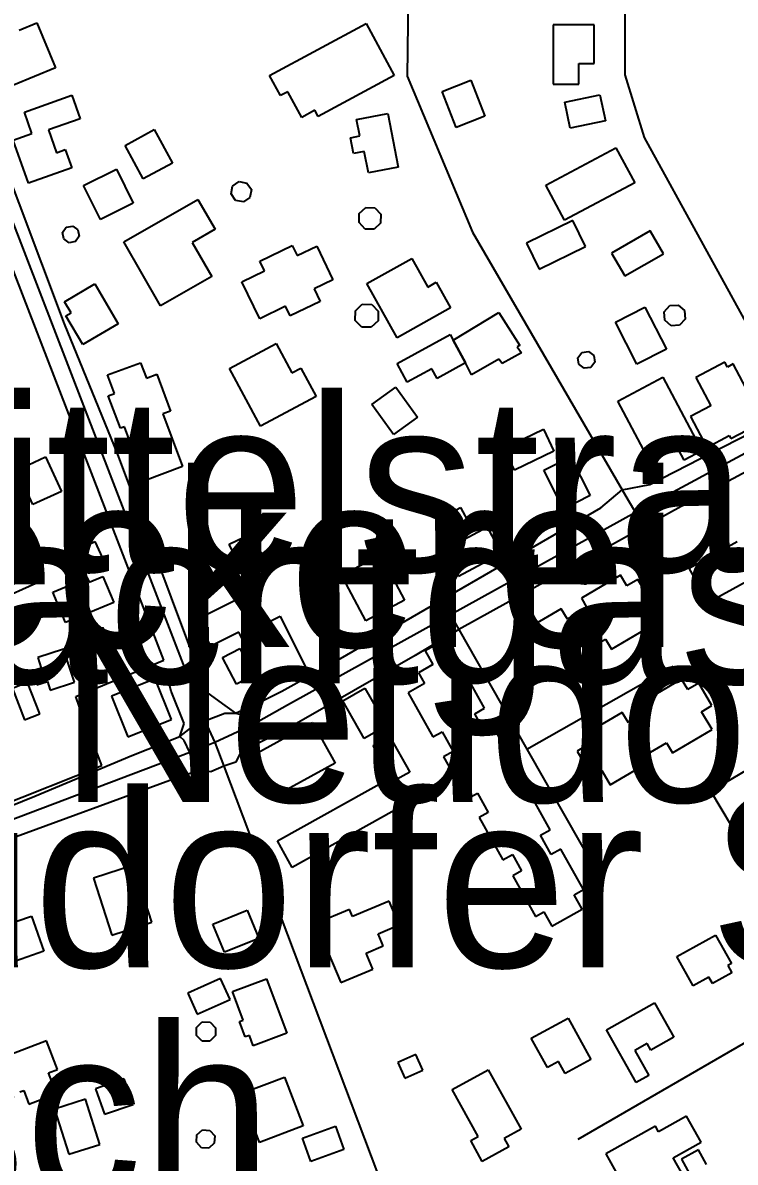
# Model space of a CAD drawing. Extents: x -3657 to 4700, y -7332 to 8131.
# Drawn here: x 1614.1 to 1790.9, y 2788.6 to 3071.5 of the extents above; entities that cross this region are included whole.
import ezdxf

# ---------------------------------------------------------------- set-up
doc = ezdxf.new("R2010")
doc.units = 0
for name, color, linetype in [('OSM_BUILDING_APARTMENTS', 9, 'CONTINUOUS'), ('OSM_BUILDING_DETACHED', 9, 'CONTINUOUS'), ('OSM_BUILDING_GARAGE', 9, 'CONTINUOUS'), ('OSM_BUILDING_HOUSE', 9, 'CONTINUOUS'), ('OSM_BUILDING_SHED', 9, 'CONTINUOUS'), ('OSM_BUILDING_TERRACE', 9, 'CONTINUOUS'), ('OSM_BUILDING_YES', 9, 'CONTINUOUS'), ('OSM_HIGHWAY_FOOTWAY', 8, 'CONTINUOUS'), ('OSM_HIGHWAY_RESIDENTIAL', 8, 'CONTINUOUS'), ('OSM_HIGHWAY_TERTIARY', 8, 'CONTINUOUS'), ('OSM_LABELS', 8, 'CONTINUOUS'), ('OSM_LEISURE_GARDEN', 3, 'CONTINUOUS'), ('OSM_LEISURE_SWIMMING_POOL', 3, 'CONTINUOUS')]:
    doc.layers.add(name, color=color, linetype=linetype)

msp = doc.modelspace()

# ---------------------------------------------------------------- linework, layer by layer
at = {"layer": 'OSM_BUILDING_APARTMENTS'}
for p, q in [((1671.397839, 2889.727527), (1686.028265, 2897.76692)), ((1686.028265, 2897.76692), (1691.602844, 2887.625943)), ((1784.868965, 2880.709618), (1809.427451, 2895.220556)), ((1676.964833, 2879.586549), (1671.397839, 2889.727527)), ((1691.602844, 2887.625943), (1676.964833, 2879.586549)), ((1789.996061, 2872.047533), (1784.868965, 2880.709618)), ((1802.093277, 2879.197367), (1789.996061, 2872.047533))]:
    msp.add_line(p, q, dxfattribs=at)
at = {"layer": 'OSM_BUILDING_DETACHED'}
for p, q in [((1705.050094, 2853.355666), (1695.941156, 2849.5528)), ((1707.515044, 2847.473455), (1705.050094, 2853.355666)), ((1695.197878, 2851.320799), (1686.862555, 2847.840398)), ((1695.941156, 2849.5528), (1695.197878, 2851.320799)), ((1686.862555, 2847.840398), (1693.005969, 2833.162668)), ((1702.312103, 2845.294034), (1707.515044, 2847.473455)), ((1703.578708, 2842.269532), (1702.312103, 2845.294034)), ((1699.338994, 2840.501533), (1703.578708, 2842.269532)), ((1701.007576, 2836.509635), (1699.338994, 2840.501533)), ((1693.005969, 2833.162668), (1701.007576, 2836.509635))]:
    msp.add_line(p, q, dxfattribs=at)
at = {"layer": 'OSM_BUILDING_GARAGE'}
for p, q in [((1693.506544, 2903.093157), (1699.012863, 2906.239973)), ((1699.012863, 2906.239973), (1704.359908, 2896.88848)), ((1698.853589, 2893.741664), (1693.506544, 2903.093157)), ((1704.359908, 2896.88848), (1698.853589, 2893.741664)), ((1701.098589, 2892.07374), (1705.133523, 2894.330997)), ((1705.550668, 2884.112183), (1701.098589, 2892.07374)), ((1705.133523, 2894.330997), (1710.124098, 2885.413164)), ((1706.081581, 2883.155907), (1705.550668, 2884.112183)), ((1710.124098, 2885.413164), (1706.081581, 2883.155907))]:
    msp.add_line(p, q, dxfattribs=at)
at = {"layer": 'OSM_BUILDING_HOUSE'}
for p, q in [((1720.909202, 2992.682909), (1732.285895, 2999.576995)), ((1732.285895, 2999.576995), (1737.466082, 2991.34857)), ((1724.003663, 2987.023088), (1720.909202, 2992.682909)), ((1737.466082, 2991.34857), (1736.791065, 2991.048344)), ((1736.791065, 2991.048344), (1737.852889, 2989.569451)), ((1732.255557, 2987.957125), (1725.452295, 2984.087541)), ((1733.105016, 2986.923012), (1732.255557, 2987.957125)), ((1737.852889, 2989.569451), (1733.105016, 2986.923012)), ((1725.452295, 2984.087541), (1724.003663, 2987.023088))]:
    msp.add_line(p, q, dxfattribs=at)
at = {"layer": 'OSM_BUILDING_SHED'}
for p, q in [((1639.452087, 3041.052702), (1646.718001, 3045.000122)), ((1646.718001, 3045.000122), (1651.245925, 3036.671622)), ((1643.980011, 3032.724202), (1639.452087, 3041.052702)), ((1651.245925, 3036.671622), (1643.980011, 3032.724202)), ((1711.678913, 2815.327001), (1707.158574, 2813.314373)), ((1713.40817, 2811.446298), (1711.678913, 2815.327001)), ((1707.158574, 2813.314373), (1708.887831, 2809.43367)), ((1708.887831, 2809.43367), (1713.40817, 2811.446298))]:
    msp.add_line(p, q, dxfattribs=at)
at = {"layer": 'OSM_BUILDING_TERRACE'}
for p, q in [((1762.472051, 2934.294453), (1752.748771, 2928.601273)), ((1764.004112, 2931.681373), (1762.472051, 2934.294453)), ((1766.764856, 2933.293699), (1764.004112, 2931.681373)), ((1770.041343, 2927.722833), (1766.764856, 2933.293699)), ((1752.748771, 2928.601273), (1754.136728, 2926.232821)), ((1747.76578, 2925.988192), (1737.996994, 2920.272773)), ((1749.290257, 2923.386231), (1747.76578, 2925.988192)), ((1754.136728, 2926.232821), (1749.290257, 2923.386231)), ((1767.447457, 2926.199463), (1770.041343, 2927.722833)), ((1770.056512, 2921.740546), (1767.447457, 2926.199463)), ((1737.996994, 2920.272773), (1739.309106, 2918.037755)), ((1760.196712, 2915.969529), (1770.056512, 2921.740546)), ((1719.32405, 2918.504774), (1713.96942, 2915.52475)), ((1721.515959, 2914.579593), (1719.32405, 2918.504774)), ((1739.309106, 2918.037755), (1736.533193, 2916.40319)), ((1753.803011, 2915.591467), (1758.725327, 2918.482535)), ((1758.725327, 2918.482535), (1760.196712, 2915.969529)), ((1713.96942, 2915.52475), (1715.880705, 2912.111065)), ((1718.40633, 2912.844952), (1721.515959, 2914.579593)), ((1736.533193, 2916.40319), (1740.211657, 2910.131796)), ((1754.811745, 2913.879065), (1753.803011, 2915.591467)), ((1715.880705, 2912.111065), (1712.308423, 2910.109557)), ((1719.627429, 2910.665531), (1718.40633, 2912.844952)), ((1722.562615, 2912.311216), (1719.627429, 2910.665531)), ((1728.728782, 2901.28068), (1722.562615, 2912.311216)), ((1740.211657, 2910.131796), (1742.706944, 2911.588449)), ((1742.706944, 2911.588449), (1744.800256, 2908.019092)), ((1744.800256, 2908.019092), (1754.811745, 2913.879065)), ((1712.308423, 2910.109557), (1713.825316, 2907.396401)), ((1713.825316, 2907.396401), (1709.737291, 2905.116905)), ((1777.610636, 2908.530589), (1767.887356, 2902.837409)), ((1779.142697, 2905.917508), (1777.610636, 2908.530589)), ((1781.903441, 2907.540954), (1779.142697, 2905.917508)), ((1785.179928, 2901.958969), (1781.903441, 2907.540954)), ((1709.737291, 2905.116905), (1715.850367, 2894.175324)), ((1726.301755, 2899.924101), (1728.728782, 2901.28068)), ((1762.904365, 2900.235447), (1753.135579, 2894.508909)), ((1764.428842, 2897.633486), (1762.904365, 2900.235447)), ((1769.275313, 2900.468957), (1764.428842, 2897.633486)), ((1767.887356, 2902.837409), (1769.275313, 2900.468957)), ((1782.586042, 2900.435598), (1785.179928, 2901.958969)), ((1785.195097, 2895.976682), (1782.586042, 2900.435598)), ((1728.721198, 2895.598619), (1726.301755, 2899.924101)), ((1715.850367, 2894.175324), (1718.156043, 2895.465185)), ((1718.156043, 2895.465185), (1720.909202, 2890.550369)), ((1730.844847, 2896.777285), (1728.721198, 2895.598619)), ((1736.700051, 2886.302723), (1730.844847, 2896.777285)), ((1775.342882, 2890.205665), (1785.195097, 2895.976682)), ((1754.447691, 2892.273891), (1751.671778, 2890.639325)), ((1753.135579, 2894.508909), (1754.447691, 2892.273891)), ((1768.941596, 2889.838722), (1773.863912, 2892.71867)), ((1773.863912, 2892.71867), (1775.342882, 2890.205665)), ((1720.909202, 2890.550369), (1718.542851, 2889.22715)), ((1718.542851, 2889.22715), (1724.398055, 2878.752587)), ((1751.671778, 2890.639325), (1755.350242, 2884.367931)), ((1769.95033, 2888.12632), (1768.941596, 2889.838722)), ((1734.098581, 2884.857189), (1736.700051, 2886.302723)), ((1759.938841, 2882.255228), (1769.95033, 2888.12632)), ((1677.313719, 2868.344742), (1705.550668, 2884.112183)), ((1705.550668, 2884.112183), (1706.081581, 2883.155907)), ((1736.737973, 2880.131405), (1734.098581, 2884.857189)), ((1755.350242, 2884.367931), (1757.845529, 2885.824585)), ((1757.845529, 2885.824585), (1759.938841, 2882.255228)), ((1706.081581, 2883.155907), (1709.221548, 2877.529443)), ((1739.18017, 2881.499102), (1736.737973, 2880.131405)), ((1744.982283, 2871.124615), (1739.18017, 2881.499102)), ((1724.398055, 2878.752587), (1726.92368, 2880.164763)), ((1726.92368, 2880.164763), (1729.60858, 2875.361142)), ((1709.221548, 2877.529443), (1680.992182, 2861.773122)), ((1729.60858, 2875.361142), (1727.401501, 2874.126879)), ((1727.401501, 2874.126879), (1733.249121, 2863.652316)), ((1742.585593, 2869.790276), (1744.982283, 2871.124615)), ((1745.270492, 2864.975536), (1742.585593, 2869.790276)), ((1680.992182, 2861.773122), (1677.313719, 2868.344742)), ((1747.667182, 2866.309875), (1745.270492, 2864.975536)), ((1753.279684, 2856.268973), (1747.667182, 2866.309875)), ((1733.249121, 2863.652316), (1735.630642, 2864.975536)), ((1735.630642, 2864.975536), (1737.928734, 2860.872443)), ((1737.928734, 2860.872443), (1735.714071, 2859.63818)), ((1735.714071, 2859.63818), (1741.349326, 2849.5528)), ((1750.966423, 2854.979112), (1753.279684, 2856.268973)), ((1752.98389, 2851.376397), (1750.966423, 2854.979112)), ((1741.349326, 2849.5528), (1743.404715, 2850.709227)), ((1743.404715, 2850.709227), (1745.399428, 2847.13987)), ((1745.399428, 2847.13987), (1752.98389, 2851.376397)), ((1720.681669, 2806.5982), (1729.623749, 2811.535254)), ((1729.623749, 2811.535254), (1737.76946, 2796.779688)), ((1727.128461, 2794.922732), (1720.681669, 2806.5982)), ((1737.76946, 2796.779688), (1733.605591, 2794.477953)), ((1725.293021, 2793.910858), (1727.128461, 2794.922732)), ((1728.152363, 2788.740294), (1725.293021, 2793.910858)), ((1733.605591, 2794.477953), (1734.758429, 2792.387488)), ((1734.758429, 2792.387488), (1728.152363, 2788.740294))]:
    msp.add_line(p, q, dxfattribs=at)
at = {"layer": 'OSM_BUILDING_YES'}
for p, q in [((1613.187098, 3069.640918), (1617.59367, 3071.475634)), ((1617.59367, 3071.475634), (1622.23536, 3060.333903)), ((1675.32659, 3058.454708), (1699.308657, 3071.331081)), ((1699.308657, 3071.331081), (1706.256023, 3058.42135)), ((1745.771067, 3071.019735), (1745.771067, 3056.286407)), ((1755.949414, 3071.019735), (1745.771067, 3071.019735)), ((1755.949414, 3061.379135), (1755.949414, 3071.019735)), ((1622.23536, 3060.333903), (1611.806726, 3055.997301)), ((1752.088923, 3056.286407), (1752.088923, 3061.379135)), ((1752.088923, 3061.379135), (1755.949414, 3061.379135)), ((1678.049411, 3053.406459), (1675.32659, 3058.454708)), ((1706.256023, 3058.42135), (1687.370714, 3048.269253)), ((1718.163627, 3054.440572), (1725.270268, 3057.220445)), ((1725.270268, 3057.220445), (1728.75912, 3048.313731)), ((1745.771067, 3056.286407), (1752.088923, 3056.286407)), ((1614.484041, 3049.347844), (1626.277878, 3053.495415)), ((1626.277878, 3053.495415), (1628.333267, 3047.657681)), ((1679.892435, 3054.396094), (1678.049411, 3053.406459)), ((1683.320612, 3048.024624), (1679.892435, 3054.396094)), ((1721.65248, 3045.533858), (1718.163627, 3054.440572)), ((1748.630409, 3051.760774), (1757.367708, 3053.628849)), ((1757.367708, 3053.628849), (1758.74808, 3047.179543)), ((1750.010781, 3045.311468), (1748.630409, 3051.760774)), ((1616.357403, 3044.021607), (1614.484041, 3049.347844)), ((1628.333267, 3047.657681), (1620.445427, 3044.888927)), ((1686.566761, 3049.770385), (1683.320612, 3048.024624)), ((1687.370714, 3048.269253), (1686.566761, 3049.770385)), ((1696.942305, 3047.502008), (1704.723962, 3049.014259)), ((1697.731089, 3043.398915), (1696.942305, 3047.502008)), ((1704.723962, 3049.014259), (1707.302679, 3035.681987)), ((1728.75912, 3048.313731), (1721.65248, 3045.533858)), ((1620.445427, 3044.888927), (1622.424972, 3039.251345)), ((1758.74808, 3047.179543), (1750.010781, 3045.311468)), ((1611.692959, 3042.387042), (1616.357403, 3044.021607)), ((1615.454852, 3031.67897), (1611.692959, 3042.387042)), ((1695.402659, 3042.954136), (1697.731089, 3043.398915)), ((1696.161105, 3039.028955), (1695.402659, 3042.954136)), ((1622.424972, 3039.251345), (1624.609297, 3040.01859)), ((1624.609297, 3040.01859), (1626.209618, 3035.459598)), ((1698.83842, 3039.551571), (1696.161105, 3039.028955)), ((1699.869907, 3034.247573), (1698.83842, 3039.551571)), ((1743.928043, 3031.156354), (1761.334382, 3040.474489)), ((1761.334382, 3040.474489), (1765.998825, 3031.779046)), ((1626.209618, 3035.459598), (1615.454852, 3031.67897)), ((1629.13722, 3031.067398), (1637.305685, 3035.148252)), ((1637.305685, 3035.148252), (1641.507476, 3026.741915)), ((1707.302679, 3035.681987), (1699.869907, 3034.247573)), ((1633.339012, 3022.661062), (1629.13722, 3031.067398)), ((1748.592486, 3022.460911), (1743.928043, 3031.156354)), ((1765.998825, 3031.779046), (1748.592486, 3022.460911)), ((1639.163878, 3017.079076), (1657.571366, 3027.653714)), ((1657.571366, 3027.653714), (1661.841417, 3020.214773)), ((1641.507476, 3026.741915), (1633.339012, 3022.661062)), ((1750.602369, 3022.383074), (1739.11191, 3016.789969)), ((1753.742336, 3015.922649), (1750.602369, 3022.383074)), ((1661.841417, 3020.214773), (1656.107565, 3016.934523)), ((1769.851732, 3019.825591), (1760.272557, 3014.321442)), ((1773.120635, 3014.14353), (1769.851732, 3019.825591)), ((1648.303154, 3001.178202), (1639.163878, 3017.079076)), ((1656.107565, 3016.934523), (1660.976789, 3008.461469)), ((1739.11191, 3016.789969), (1742.259461, 3010.340664)), ((1672.884393, 3012.319933), (1680.95426, 3016.200636)), ((1680.95426, 3016.200636), (1682.167774, 3013.676511)), ((1682.167774, 3013.676511), (1687.036998, 3016.011605)), ((1687.036998, 3016.011605), (1691.064347, 3007.649746)), ((1742.259461, 3010.340664), (1753.742336, 3015.922649)), ((1760.272557, 3014.321442), (1763.549044, 3008.639381)), ((1763.549044, 3008.639381), (1773.120635, 3014.14353)), ((1674.059985, 3009.873645), (1672.884393, 3012.319933)), ((1699.483099, 3006.771307), (1710.624673, 3013.009342)), ((1710.624673, 3013.009342), (1714.6141, 3005.892867)), ((1660.976789, 3008.461469), (1648.303154, 3001.178202)), ((1668.485406, 3007.193847), (1674.059985, 3009.873645)), ((1624.412101, 3002.223434), (1631.951055, 3006.648992)), ((1631.951055, 3006.648992), (1637.745584, 2996.786002)), ((1672.899562, 2998.020266), (1668.485406, 3007.193847)), ((1691.064347, 3007.649746), (1686.422657, 3005.425848)), ((1686.422657, 3005.425848), (1687.92438, 3002.31239)), ((1707.029638, 2993.305601), (1699.483099, 3006.771307)), ((1714.6141, 3005.892867), (1716.714995, 3007.071533)), ((1716.714995, 3007.071533), (1720.272108, 3000.722302)), ((1626.04276, 2999.443561), (1624.412101, 3002.223434)), ((1687.92438, 3002.31239), (1680.476439, 2998.731913)), ((1624.776155, 2998.709674), (1626.04276, 2999.443561)), ((1679.331185, 3001.111485), (1672.899562, 2998.020266)), ((1680.476439, 2998.731913), (1679.331185, 3001.111485)), ((1720.272108, 3000.722302), (1707.029638, 2993.305601)), ((1761.205446, 2997.175184), (1768.524451, 3000.911334)), ((1768.524451, 3000.911334), (1773.863912, 2990.47013)), ((1628.947608, 2991.615438), (1624.776155, 2998.709674)), ((1637.745584, 2996.786002), (1628.947608, 2991.615438)), ((1766.544907, 2986.733981), (1761.205446, 2997.175184)), ((1707.014469, 2986.911893), (1720.143172, 2994.083965)), ((1720.143172, 2994.083965), (1720.909202, 2992.682909)), ((1665.413699, 2985.688748), (1676.957249, 2991.860067)), ((1676.957249, 2991.860067), (1680.870831, 2984.543441)), ((1720.909202, 2992.682909), (1724.003663, 2987.023088)), ((1773.863912, 2990.47013), (1766.544907, 2986.733981)), ((1635.136529, 2984.054183), (1643.327747, 2987.089804)), ((1643.327747, 2987.089804), (1644.746041, 2983.286938)), ((1673.111927, 2971.311244), (1665.413699, 2985.688748)), ((1680.870831, 2984.543441), (1683.115831, 2985.744346)), ((1683.115831, 2985.744346), (1686.900478, 2978.683468)), ((1709.540095, 2982.297303), (1707.014469, 2986.911893)), ((1715.584911, 2985.599792), (1709.540095, 2982.297303)), ((1716.919776, 2983.153504), (1715.584911, 2985.599792)), ((1724.003663, 2987.023088), (1716.919776, 2983.153504)), ((1788.380571, 2987.223238), (1781.144995, 2983.431491)), ((1789.010081, 2986.022333), (1788.380571, 2987.223238)), ((1790.443544, 2986.778459), (1789.010081, 2986.022333)), ((1797.944577, 2972.478791), (1790.443544, 2986.778459)), ((1636.865786, 2979.406235), (1635.136529, 2984.054183)), ((1644.746041, 2983.286938), (1647.370265, 2984.265453)), ((1647.370265, 2984.265453), (1650.783273, 2975.091872)), ((1761.804618, 2977.571519), (1772.999283, 2983.46485)), ((1772.999283, 2983.46485), (1782.623965, 2965.217762)), ((1781.144995, 2983.431491), (1784.861381, 2976.348375)), ((1700.711782, 2976.715318), (1706.695922, 2981.029681)), ((1706.695922, 2981.029681), (1712.088474, 2973.557382)), ((1635.303387, 2978.828021), (1636.865786, 2979.406235)), ((1638.291665, 2970.799748), (1635.303387, 2978.828021)), ((1686.900478, 2978.683468), (1673.111927, 2971.311244)), ((1706.111918, 2969.243019), (1700.711782, 2976.715318)), ((1768.903674, 2964.105813), (1761.804618, 2977.571519)), ((1650.783273, 2975.091872), (1648.834066, 2974.369105)), ((1648.834066, 2974.369105), (1653.695706, 2961.292582)), ((1784.861381, 2976.348375), (1779.832883, 2973.713055)), ((1639.315567, 2971.17781), (1638.291665, 2970.799748)), ((1644.290974, 2957.801061), (1639.315567, 2971.17781)), ((1712.088474, 2973.557382), (1706.111918, 2969.243019)), ((1779.832883, 2973.713055), (1783.860232, 2966.040605)), ((1789.844372, 2968.242264), (1797.944577, 2972.478791)), ((1733.5525, 2965.862693), (1743.313701, 2970.555119)), ((1743.313701, 2970.555119), (1745.915172, 2965.128806)), ((1783.860232, 2966.040605), (1789.465149, 2968.976151)), ((1789.465149, 2968.976151), (1789.844372, 2968.242264)), ((1736.15397, 2960.4475), (1733.5525, 2965.862693)), ((1775.722105, 2967.697409), (1768.903674, 2964.105813)), ((1778.24773, 2962.916027), (1775.722105, 2967.697409)), ((1612.656185, 2960.4475), (1619.70215, 2963.694392)), ((1619.70215, 2963.694392), (1623.653654, 2955.121263)), ((1745.915172, 2965.128806), (1736.15397, 2960.4475)), ((1743.404715, 2960.369664), (1750.048703, 2963.749989)), ((1750.048703, 2963.749989), (1754.948265, 2954.120509)), ((1782.623965, 2965.217762), (1778.24773, 2962.916027)), ((1616.60769, 2951.874371), (1612.656185, 2960.4475)), ((1653.695706, 2961.292582), (1644.290974, 2957.801061)), ((1748.304277, 2950.740183), (1743.404715, 2960.369664)), ((1623.653654, 2955.121263), (1616.60769, 2951.874371)), ((1754.948265, 2954.120509), (1748.304277, 2950.740183)), ((1717.496195, 2948.316134), (1722.70672, 2951.162724)), ((1722.70672, 2951.162724), (1725.088241, 2946.803883)), ((1719.8853, 2943.957292), (1717.496195, 2948.316134)), ((1725.088241, 2946.803883), (1719.8853, 2943.957292)), ((1729.434137, 2946.270147), (1722.319912, 2942.46728)), ((1732.892651, 2939.820841), (1729.434137, 2946.270147)), ((1623.168249, 2938.53098), (1631.928302, 2942.678551)), ((1631.928302, 2942.678551), (1634.294654, 2937.674779)), ((1665.269594, 2942.03362), (1670.882095, 2944.713418)), ((1670.882095, 2944.713418), (1674.067569, 2938.052842)), ((1721.660064, 2943.701544), (1718.102952, 2941.800111)), ((1722.319912, 2942.46728), (1721.660064, 2943.701544)), ((1779.491582, 2936.095811), (1791.467447, 2942.711909)), ((1613.839361, 2939.909797), (1617.275122, 2932.270706)), ((1668.455068, 2935.373044), (1665.269594, 2942.03362)), ((1718.102952, 2941.800111), (1722.228899, 2934.105422)), ((1722.228899, 2934.105422), (1732.892651, 2939.820841)), ((1625.542185, 2933.527208), (1623.168249, 2938.53098)), ((1634.294654, 2937.674779), (1625.542185, 2933.527208)), ((1674.067569, 2938.052842), (1668.455068, 2935.373044)), ((1684.079058, 2935.01722), (1690.791306, 2938.653294)), ((1690.791306, 2938.653294), (1693.567219, 2933.538328)), ((1696.123183, 2935.862302), (1702.843016, 2939.40942)), ((1702.843016, 2939.40942), (1708.819571, 2928.089776)), ((1686.854971, 2929.902254), (1684.079058, 2935.01722)), ((1697.185007, 2933.860793), (1696.123183, 2935.862302)), ((1782.313002, 2931.003083), (1779.491582, 2936.095811)), ((1617.275122, 2932.270706), (1608.022079, 2928.123135)), ((1621.499667, 2930.080166), (1630.092862, 2933.671762)), ((1630.092862, 2933.671762), (1630.54793, 2932.582051)), ((1630.54793, 2932.582051), (1633.983691, 2934.016466)), ((1633.983691, 2934.016466), (1636.676175, 2927.56716)), ((1693.567219, 2933.538328), (1686.854971, 2929.902254)), ((1694.302912, 2932.348542), (1697.185007, 2933.860793)), ((1699.225227, 2923.030407), (1694.302912, 2932.348542)), ((1784.23187, 2932.059435), (1782.313002, 2931.003083)), ((1786.173493, 2928.545676), (1784.23187, 2932.059435)), ((1796.230488, 2934.105422), (1786.173493, 2928.545676)), ((1624.654803, 2922.54115), (1621.499667, 2930.080166)), ((1657.381754, 2923.397351), (1670.10848, 2929.7577)), ((1670.10848, 2929.7577), (1673.931049, 2922.107489)), ((1636.676175, 2927.56716), (1624.654803, 2922.54115)), ((1708.819571, 2928.089776), (1699.225227, 2923.030407)), ((1660.749255, 2916.670057), (1657.381754, 2923.397351)), ((1673.931049, 2922.107489), (1677.958398, 2924.120118)), ((1677.958398, 2924.120118), (1684.352099, 2911.321581)), ((1667.726959, 2920.161578), (1660.749255, 2916.670057)), ((1674.590897, 2906.440124), (1667.726959, 2920.161578)), ((1624.169398, 2915.991768), (1617.775697, 2913.879065)), ((1626.884635, 2907.741105), (1624.169398, 2915.991768)), ((1617.775697, 2913.879065), (1618.640325, 2911.265984)), ((1618.640325, 2911.265984), (1616.456001, 2910.543217)), ((1616.456001, 2910.543217), (1617.601254, 2907.062816)), ((1684.352099, 2911.321581), (1674.590897, 2906.440124)), ((1615.257656, 2907.641029), (1611.526101, 2906.195495)), ((1611.526101, 2906.195495), (1614.537132, 2898.42297)), ((1618.268687, 2899.868504), (1615.257656, 2907.641029)), ((1617.601254, 2907.062816), (1620.172387, 2907.907897)), ((1620.172387, 2907.907897), (1620.877742, 2905.761835)), ((1620.877742, 2905.761835), (1626.884635, 2907.741105)), ((1646.95312, 2908.597306), (1636.122509, 2904.305182)), ((1650.980469, 2898.478567), (1646.95312, 2908.597306)), ((1636.122509, 2904.305182), (1640.142273, 2894.175324)), ((1614.537132, 2898.42297), (1618.268687, 2899.868504)), ((1640.142273, 2894.175324), (1650.980469, 2898.478567)), ((1641.552983, 2862.329097), (1631.617339, 2859.115563)), ((1646.126413, 2848.185102), (1641.552983, 2862.329097)), ((1631.617339, 2859.115563), (1636.183185, 2844.971569)), ((1609.21284, 2847.217706), (1616.213298, 2849.663995)), ((1616.213298, 2849.663995), (1619.269836, 2840.957432)), ((1661.287752, 2847.706964), (1669.812686, 2851.176246)), ((1669.812686, 2851.176246), (1672.672028, 2844.148726)), ((1636.183185, 2844.971569), (1646.126413, 2848.185102)), ((1664.147094, 2840.679445), (1661.287752, 2847.706964)), ((1672.672028, 2844.148726), (1664.147094, 2840.679445)), ((1776.465382, 2839.645332), (1786.052141, 2844.971569)), ((1786.052141, 2844.971569), (1789.996061, 2837.888452)), ((1619.269836, 2840.957432), (1612.269378, 2838.500024)), ((1780.538238, 2832.328706), (1776.465382, 2839.645332)), ((1790.094659, 2835.575597), (1785.278526, 2832.906919)), ((1789.996061, 2837.888452), (1789.085926, 2837.376955)), ((1789.085926, 2837.376955), (1790.094659, 2835.575597)), ((1663.183867, 2834.152302), (1655.068493, 2830.493989)), ((1665.519881, 2828.981738), (1663.183867, 2834.152302)), ((1666.126638, 2830.938769), (1674.54539, 2834.085585)), ((1674.54539, 2834.085585), (1679.596641, 2820.575402)), ((1784.406313, 2834.485887), (1780.538238, 2832.328706)), ((1785.278526, 2832.906919), (1784.406313, 2834.485887)), ((1655.068493, 2830.493989), (1657.404507, 2825.323425)), ((1668.7812, 2823.844533), (1666.126638, 2830.938769)), ((1657.404507, 2825.323425), (1665.519881, 2828.981738)), ((1758.960445, 2821.442722), (1770.928725, 2828.170015)), ((1770.928725, 2828.170015), (1775.737274, 2819.619125)), ((1667.878649, 2823.510948), (1668.7812, 2823.844533)), ((1740.317839, 2819.341138), (1749.434362, 2824.356029)), ((1749.434362, 2824.356029), (1755.107539, 2814.04826)), ((1669.312112, 2819.674723), (1667.878649, 2823.510948)), ((1766.332542, 2808.33284), (1758.960445, 2821.442722)), ((1619.99036, 2818.685088), (1610.001624, 2814.91558)), ((1622.66009, 2811.613091), (1619.99036, 2818.685088)), ((1670.32843, 2820.052786), (1669.312112, 2819.674723)), ((1671.291656, 2817.473063), (1670.32843, 2820.052786)), ((1679.596641, 2820.575402), (1671.291656, 2817.473063)), ((1744.31485, 2812.080109), (1740.317839, 2819.341138)), ((1775.737274, 2819.619125), (1769.995836, 2816.394473)), ((1769.055363, 2818.062397), (1765.991241, 2816.338875)), ((1765.991241, 2816.338875), (1769.487678, 2810.111959)), ((1769.995836, 2816.394473), (1769.055363, 2818.062397)), ((1747.090763, 2813.60348), (1744.31485, 2812.080109)), ((1748.766929, 2810.567858), (1747.090763, 2813.60348)), ((1755.107539, 2814.04826), (1748.766929, 2810.567858)), ((1620.490934, 2810.790248), (1622.66009, 2811.613091)), ((1622.455309, 2805.586326), (1620.490934, 2810.790248)), ((1668.28821, 2805.586326), (1679.065729, 2809.66718)), ((1679.065729, 2809.66718), (1683.654328, 2797.558052)), ((1769.487678, 2810.111959), (1766.332542, 2808.33284)), ((1639.277645, 2809.233519), (1632.148251, 2806.764992)), ((1641.46197, 2802.928767), (1639.277645, 2809.233519)), ((1613.36154, 2806.031105), (1614.317182, 2806.398049)), ((1614.317182, 2806.398049), (1615.598956, 2802.995484)), ((1615.598956, 2802.995484), (1622.455309, 2805.586326)), ((1629.607457, 2804.196389), (1621.962319, 2801.76122)), ((1633.172153, 2792.965702), (1629.607457, 2804.196389)), ((1632.148251, 2806.764992), (1634.332576, 2800.46024)), ((1672.876809, 2793.477198), (1668.28821, 2805.586326)), ((1621.962319, 2801.76122), (1625.527016, 2790.541652)), ((1634.332576, 2800.46024), (1641.46197, 2802.928767)), ((1778.89241, 2800.026579), (1771.907121, 2796.134757)), ((1782.517782, 2793.510557), (1778.89241, 2800.026579)), ((1683.654328, 2797.558052), (1672.876809, 2793.477198)), ((1683.502639, 2794.53355), (1691.701442, 2797.502455)), ((1691.701442, 2797.502455), (1693.794753, 2791.709199)), ((1771.163843, 2797.469096), (1758.823925, 2790.59725)), ((1771.907121, 2796.134757), (1771.163843, 2797.469096)), ((1625.527016, 2790.541652), (1633.172153, 2792.965702)), ((1685.59595, 2788.740294), (1683.502639, 2794.53355)), ((1775.570416, 2789.652093), (1782.517782, 2793.510557)), ((1693.794753, 2791.709199), (1685.59595, 2788.740294)), ((1758.823925, 2790.59725), (1763.791747, 2781.679417)), ((1781.857934, 2791.653601), (1777.580298, 2789.318508)), ((1783.852647, 2788.017527), (1781.857934, 2791.653601)), ((1777.997443, 2785.293252), (1775.570416, 2789.652093)), ((1777.580298, 2789.318508), (1779.575011, 2785.682434))]:
    msp.add_line(p, q, dxfattribs=at)
at = {"layer": 'OSM_HIGHWAY_FOOTWAY'}
for p, q in [((1605.117231, 3047.857832), (1624.336256, 2996.730405)), ((1624.336256, 2996.730405), (1637.510465, 2964.550593)), ((1769.722796, 2956.889262), (1799.719341, 2972.234162)), ((1818.422622, 2973.290514), (1778.24773, 2951.807654)), ((1637.510465, 2964.550593), (1655.440132, 2916.558863)), ((1762.91195, 2955.488206), (1769.722796, 2956.889262)), ((1757.542151, 2951.062648), (1762.91195, 2955.488206)), ((1778.24773, 2951.807654), (1722.335081, 2920.806509)), ((1692.9908, 2913.667794), (1757.542151, 2951.062648)), ((1722.335081, 2920.806509), (1711.512055, 2914.390561)), ((1655.440132, 2916.558863), (1660.0439, 2905.00571)), ((1711.512055, 2914.390561), (1680.848078, 2896.855122)), ((1678.390712, 2905.550565), (1692.9908, 2913.667794)), ((1650.904624, 2905.528326), (1650.032411, 2909.108802)), ((1654.150774, 2897.533411), (1650.904624, 2905.528326)), ((1660.0439, 2905.00571), (1664.268445, 2902.003447)), ((1672.626521, 2902.659497), (1678.390712, 2905.550565)), ((1664.268445, 2902.003447), (1666.854746, 2900.090894)), ((1666.854746, 2900.090894), (1672.626521, 2902.659497)), ((1653.066196, 2894.230921), (1654.150774, 2897.533411)), ((1656.046889, 2896.588254), (1659.293038, 2898.167222)), ((1659.293038, 2898.167222), (1664.238107, 2900.090894)), ((1664.238107, 2900.090894), (1666.854746, 2900.090894)), ((1666.854746, 2900.090894), (1669.228683, 2899.501561)), ((1669.228683, 2899.501561), (1670.730406, 2896.899599)), ((1653.066196, 2894.230921), (1656.046889, 2896.588254)), ((1670.730406, 2896.899599), (1672.034933, 2894.230921)), ((1680.848078, 2896.855122), (1672.626521, 2892.585236)), ((1641.166176, 2889.538495), (1653.066196, 2894.230921)), ((1654.097682, 2893.252406), (1653.066196, 2894.230921)), ((1655.523561, 2890.272382), (1654.097682, 2893.252406)), ((1672.626521, 2892.585236), (1668.242703, 2890.472533)), ((1672.034933, 2894.230921), (1672.626521, 2892.585236)), ((1617.047589, 2879.464235), (1641.166176, 2889.538495)), ((1656.638477, 2886.725264), (1655.523561, 2890.272382)), ((1668.242703, 2890.472533), (1666.968513, 2887.915049)), ((1657.131467, 2885.568836), (1656.638477, 2886.725264)), ((1663.972651, 2886.880937), (1660.764424, 2885.50212)), ((1666.968513, 2887.915049), (1663.972651, 2886.880937)), ((1653.028273, 2884.278975), (1585.883037, 2859.604821)), ((1657.131467, 2885.568836), (1653.028273, 2884.278975)), ((1660.764424, 2885.50212), (1657.131467, 2885.568836)), ((1598.033344, 2871.69171), (1617.047589, 2879.464235))]:
    msp.add_line(p, q, dxfattribs=at)
at = {"layer": 'OSM_HIGHWAY_RESIDENTIAL'}
for p, q in [((1559.473942, 3157.029011), (1654.279709, 2911.076953)), ((1709.744875, 3081.016159), (1709.509757, 3058.287916)), ((1763.511122, 3077.869343), (1763.579382, 3058.565903)), ((1709.509757, 3058.287916), (1725.740504, 3019.525365)), ((1763.579382, 3058.565903), (1768.334839, 3042.998614)), ((1768.334839, 3042.998614), (1804.247264, 2977.560399)), ((1725.740504, 3019.525365), (1762.91195, 2955.488206)), ((1762.91195, 2955.488206), (1764.398504, 2952.930723)), ((1764.398504, 2952.930723), (1766.150515, 2949.906221)), ((1720.256939, 2924.453702), (1722.335081, 2920.806509)), ((1722.335081, 2920.806509), (1739.240846, 2891.117463)), ((1739.240846, 2891.117463), (1775.540078, 2911.733003)), ((1654.279709, 2911.076953), (1659.293038, 2898.167222)), ((1659.293038, 2898.167222), (1661.735235, 2892.740909)), ((1661.735235, 2892.740909), (1663.972651, 2886.880937)), ((1739.240846, 2891.117463), (1757.435968, 2859.171161)), ((1663.972651, 2886.880937), (1709.767629, 2765.60063)), ((1899.310903, 2879.653266), (1751.861389, 2794.211085))]:
    msp.add_line(p, q, dxfattribs=at)
at = {"layer": 'OSM_HIGHWAY_TERTIARY'}
for p, q in [((1807.258295, 2972.06737), (1766.150515, 2949.906221)), ((1766.150515, 2949.906221), (1720.256939, 2924.453702)), ((1720.256939, 2924.453702), (1679.809006, 2902.014566)), ((1679.809006, 2902.014566), (1670.730406, 2896.899599)), ((1670.730406, 2896.899599), (1661.735235, 2892.740909)), ((1661.735235, 2892.740909), (1655.523561, 2890.272382)), ((1655.523561, 2890.272382), (1584.434405, 2863.385449))]:
    msp.add_line(p, q, dxfattribs=at)
at = {"layer": 'OSM_LEISURE_GARDEN'}
for p, q in [((1649.107107, 2913.211895), (1452.237243, 3421.461666)), ((1627.241105, 2904.216226), (1649.107107, 2913.211895)), ((1628.15124, 2901.569786), (1627.241105, 2904.216226)), ((1633.695481, 2887.081087), (1628.15124, 2901.569786)), ((1588.484507, 2869.134226), (1633.695481, 2887.081087))]:
    msp.add_line(p, q, dxfattribs=at)
at = {"layer": 'OSM_LEISURE_SWIMMING_POOL'}
for p, q in [((1665.792922, 3028.999172), (1666.149391, 3030.933964)), ((1666.149391, 3030.933964), (1667.764882, 3032.057033)), ((1667.764882, 3032.057033), (1669.706504, 3031.701209)), ((1669.706504, 3031.701209), (1670.829004, 3030.088883)), ((1666.915422, 3027.386846), (1665.792922, 3028.999172)), ((1670.472534, 3028.154091), (1668.857044, 3027.031022)), ((1670.829004, 3030.088883), (1670.472534, 3028.154091)), ((1668.857044, 3027.031022), (1666.915422, 3027.386846)), ((1697.609737, 3024.128835), (1699.225227, 3025.652205)), ((1699.225227, 3025.652205), (1701.447475, 3025.585488)), ((1701.447475, 3025.585488), (1702.971951, 3023.973162)), ((1697.549061, 3021.904936), (1697.609737, 3024.128835)), ((1699.073538, 3020.29261), (1697.549061, 3021.904936)), ((1702.971951, 3023.973162), (1702.911276, 3021.760383)), ((1623.949448, 3019.40305), (1624.867168, 3020.72627)), ((1624.230073, 3017.812963), (1623.949448, 3019.40305)), ((1624.867168, 3020.72627), (1626.459905, 3021.004257)), ((1626.459905, 3021.004257), (1627.779601, 3020.081339)), ((1627.779601, 3020.081339), (1628.060226, 3018.491252)), ((1701.295785, 3020.225893), (1699.073538, 3020.29261)), ((1702.911276, 3021.760383), (1701.295785, 3020.225893)), ((1625.54977, 3016.890045), (1624.230073, 3017.812963)), ((1627.134922, 3017.179152), (1625.54977, 3016.890045)), ((1628.060226, 3018.491252), (1627.134922, 3017.179152)), ((1696.616173, 2997.608845), (1696.646511, 2999.966177)), ((1696.646511, 2999.966177), (1698.337845, 3001.600742)), ((1698.337845, 3001.600742), (1700.696613, 3001.567384)), ((1700.696613, 3001.567384), (1702.334857, 2999.877221)), ((1702.334857, 2999.877221), (1702.296934, 2997.519889)), ((1773.340584, 2999.743787), (1774.72854, 3001.300516)), ((1773.454351, 2997.653323), (1773.340584, 2999.743787)), ((1774.72854, 3001.300516), (1776.814267, 3001.411711)), ((1776.814267, 3001.411711), (1778.369082, 3000.021774)), ((1778.369082, 3000.021774), (1778.490433, 2997.942429)), ((1698.254416, 2995.918682), (1696.616173, 2997.608845)), ((1702.296934, 2997.519889), (1700.605599, 2995.885323)), ((1775.01675, 2996.263386), (1773.454351, 2997.653323)), ((1778.490433, 2997.942429), (1777.094892, 2996.3857)), ((1700.605599, 2995.885323), (1698.254416, 2995.918682)), ((1777.094892, 2996.3857), (1775.01675, 2996.263386)), ((1751.899312, 2988.312949), (1752.877707, 2989.636168)), ((1752.13443, 2986.689503), (1751.899312, 2988.312949)), ((1752.877707, 2989.636168), (1754.500782, 2989.869678)), ((1754.500782, 2989.869678), (1755.820478, 2988.891162)), ((1755.820478, 2988.891162), (1756.055596, 2987.267716)), ((1753.446542, 2985.710987), (1752.13443, 2986.689503)), ((1755.069616, 2985.944497), (1753.446542, 2985.710987)), ((1756.055596, 2987.267716), (1755.069616, 2985.944497)), ((1641.537814, 2913.578838), (1641.810855, 2914.724146)), ((1641.810855, 2914.724146), (1642.812004, 2915.346838)), ((1642.812004, 2915.346838), (1643.957257, 2915.068851)), ((1643.957257, 2915.068851), (1644.579183, 2914.068096)), ((1663.669273, 2913.901304), (1667.939324, 2916.136322)), ((1667.939324, 2916.136322), (1671.428177, 2909.464626)), ((1642.15974, 2912.578084), (1641.537814, 2913.578838)), ((1643.304994, 2912.311216), (1642.15974, 2912.578084)), ((1644.306143, 2912.922788), (1643.304994, 2912.311216)), ((1644.579183, 2914.068096), (1644.306143, 2912.922788)), ((1667.15054, 2907.229608), (1663.669273, 2913.901304)), ((1671.428177, 2909.464626), (1667.15054, 2907.229608)), ((1657.184558, 2820.030547), (1657.199727, 2821.998697)), ((1657.199727, 2821.998697), (1658.602852, 2823.377514)), ((1658.602852, 2823.377514), (1660.567228, 2823.366395)), ((1660.567228, 2823.366395), (1661.955184, 2821.965338)), ((1661.955184, 2821.965338), (1661.940015, 2819.997188)), ((1658.572515, 2818.629491), (1657.184558, 2820.030547)), ((1660.53689, 2818.618371), (1658.572515, 2818.629491)), ((1661.940015, 2819.997188), (1660.53689, 2818.618371)), ((1657.298325, 2795.367512), (1658.678697, 2796.579537)), ((1658.678697, 2796.579537), (1660.514137, 2796.468342)), ((1660.514137, 2796.468342), (1661.72765, 2795.089525)), ((1657.184558, 2793.532796), (1657.298325, 2795.367512)), ((1658.405656, 2792.153979), (1657.184558, 2793.532796)), ((1661.621468, 2793.265928), (1660.241096, 2792.042784)), ((1661.72765, 2795.089525), (1661.621468, 2793.265928)), ((1660.241096, 2792.042784), (1658.405656, 2792.153979))]:
    msp.add_line(p, q, dxfattribs=at)

# ---------------------------------------------------------------- texts
at = {"layer": 'OSM_LABELS'}
for s, p in [('Mittelstraße', (1558.527319, 2935.151474)), ('Dachdeckerei Rockenbauer', (1421.991254, 2916.524269)), ('Eintrachtgasse', (1483.49109, 2907.432856)), ('Neudorfer Straße', (1623.104972, 2878.011209)), ('Neudorfer Straße', (1510.242058, 2836.937745)), ('Steckerlfisch', (1346.8375, 2778.910663))]:
    msp.add_text(s, height=43.418293, dxfattribs=at).set_placement(p)

doc.saveas('drawing.dxf')
